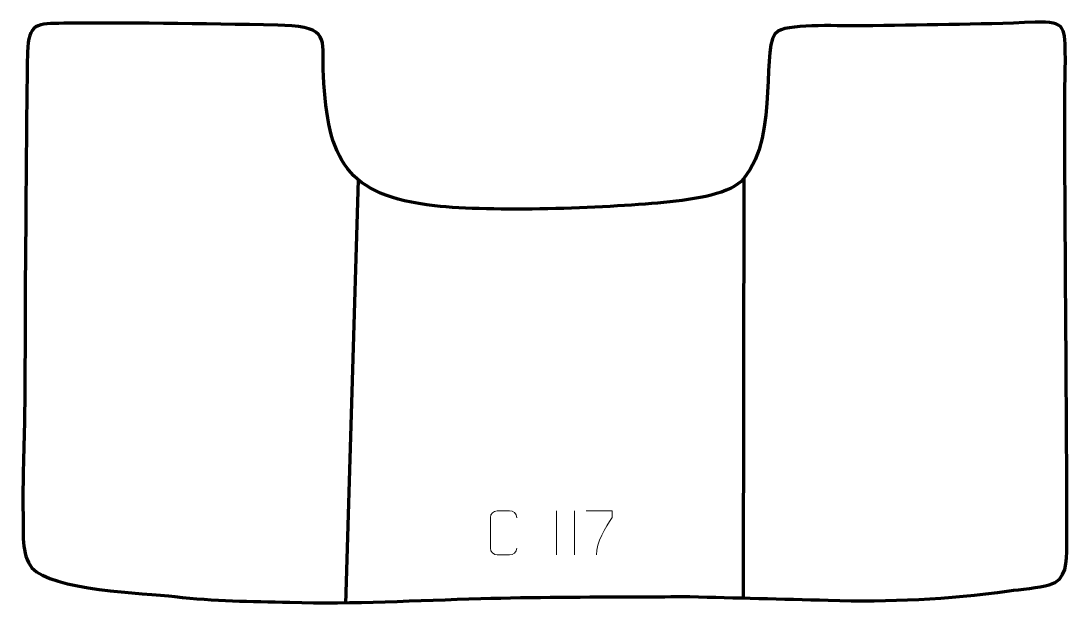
# Model space of a CAD drawing. Header units: millimetres. Extents: x 963 to 1554, y 197 to 527.
import ezdxf

# ---------------------------------------------------------------- set-up
doc = ezdxf.new("R2010")
doc.units = ezdxf.units.MM
doc.header["$MEASUREMENT"] = 0
doc.layers.add('layer 2', color=7, linetype='Continuous')
doc.layers.add('layer 3', color=7, linetype='Continuous')

msp = doc.modelspace()

# ---------------------------------------------------------------- linework, layer by layer
at = {"layer": 'layer 2', "color": 142, "lineweight": 158}
for points in [[(1371.5109, 437.5716), (1371.5109, 437.5716), (1371.1426, 200.4977), (1371.1426, 200.4977)], [(1153.8101, 436.9306), (1153.8101, 436.9306), (1146.5302, 197.1368), (1146.5302, 197.1368)]]:
    msp.add_open_spline(points, degree=3, dxfattribs=at)
at = {"layer": 'layer 3', "color": 242, "lineweight": 158}
msp.add_open_spline([(1341.0534, 201.2675), (1331.6101, 201.2263), (1322.1669, 201.185), (1312.7235, 201.1438), (1312.7235, 201.1438), (1282.7218, 201.0128), (1253.0507, 201.0283), (1223.0437, 200.1632), (1223.0437, 200.1632), (1187.3302, 199.1335), (1150.8264, 197.0142), (1115.2363, 198.0367), (1115.2363, 198.0367), (1092.7242, 198.6281), (1072.8399, 198.6647), (1050.2738, 201.2517), (1050.2738, 201.2517), (1032.6892, 203.1246), (980.495, 204.8718), (969.5141, 217.5737), (969.5141, 217.5737), (963.2922, 224.7709), (964.7268, 238.4586), (964.5228, 247.7579), (964.5228, 247.7579), (964.1082, 266.6579), (965.1427, 286.5505), (965.3573, 305.6165), (965.3573, 305.6165), (965.6889, 335.0623), (965.6103, 364.5117), (965.8619, 393.9588), (965.8619, 393.9588), (966.1987, 432.3317), (966.3408, 470.7004), (967.0326, 509.0699), (967.0326, 509.0699), (967.3303, 525.3788), (972.4633, 525.2101), (987.4673, 525.3582), (987.4673, 525.3582), (1029.6655, 525.646), (1074.1335, 525.21), (1116.2413, 524.0007), (1116.2413, 524.0007), (1138.1352, 522.1753), (1133.3003, 514.1628), (1134.0992, 495.7296), (1134.0992, 495.7296), (1136.7023, 448.2198), (1146.6609, 427.9321), (1197.1245, 422.1488), (1197.1245, 422.1488), (1229.7428, 418.593), (1291.583, 420.7147), (1326.203, 424.0644), (1326.203, 424.0644), (1345.1011, 425.893), (1364.2394, 428.8593), (1371.5109, 437.5716), (1371.5109, 437.5716), (1392.5322, 462.7575), (1380.0163, 514.7392), (1390.9736, 520.9777), (1390.9736, 520.9777), (1398.7236, 525.3901), (1427.7494, 523.7075), (1438.4283, 523.8771), (1438.4283, 523.8771), (1471.0257, 524.395), (1503.585, 524.6319), (1536.1661, 525.98), (1536.1661, 525.98), (1553.7728, 526.7197), (1553.0862, 522.5988), (1553.2013, 505.5707), (1553.2013, 505.5707), (1553.2456, 498.998), (1552.9731, 492.4269), (1552.8206, 485.8564), (1552.8206, 485.8564), (1552.9057, 400.5682), (1554.1024, 315.2948), (1554.0222, 230.002), (1554.0222, 230.002), (1554.0136, 220.9919), (1554.1749, 210.5703), (1544.034, 207.8172), (1544.034, 207.8172), (1538.5018, 206.3153), (1527.5949, 205.3526), (1521.4149, 204.5028), (1521.4149, 204.5028), (1486.1541, 199.6544), (1454.7143, 198.1841), (1419.1558, 199.197), (1419.1558, 199.197), (1393.1245, 199.9667), (1367.0874, 200.5911), (1341.0534, 201.2675)], degree=3, knots=[0, 0, 0, 0, 0.03846154, 0.03846154, 0.03846154, 0.03846154, 0.07692308, 0.07692308, 0.07692308, 0.07692308, 0.11538462, 0.11538462, 0.11538462, 0.11538462, 0.15384615, 0.15384615, 0.15384615, 0.15384615, 0.19230769, 0.19230769, 0.19230769, 0.19230769, 0.23076923, 0.23076923, 0.23076923, 0.23076923, 0.26923077, 0.26923077, 0.26923077, 0.26923077, 0.30769231, 0.30769231, 0.30769231, 0.30769231, 0.34615385, 0.34615385, 0.34615385, 0.34615385, 0.38461538, 0.38461538, 0.38461538, 0.38461538, 0.42307692, 0.42307692, 0.42307692, 0.42307692, 0.46153846, 0.46153846, 0.46153846, 0.46153846, 0.5, 0.5, 0.5, 0.5, 0.53846154, 0.53846154, 0.53846154, 0.53846154, 0.57692308, 0.57692308, 0.57692308, 0.57692308, 0.61538462, 0.61538462, 0.61538462, 0.61538462, 0.65384615, 0.65384615, 0.65384615, 0.65384615, 0.69230769, 0.69230769, 0.69230769, 0.69230769, 0.73076923, 0.73076923, 0.73076923, 0.73076923, 0.76923077, 0.76923077, 0.76923077, 0.76923077, 0.80769231, 0.80769231, 0.80769231, 0.80769231, 0.84615385, 0.84615385, 0.84615385, 0.84615385, 0.88461538, 0.88461538, 0.88461538, 0.88461538, 0.92307692, 0.92307692, 0.92307692, 0.92307692, 1, 1, 1, 1], dxfattribs=at)
at = {"layer": 'layer 3', "color": 250, "lineweight": 9}
for points, knots in [([(1243.3043, 228.6148), (1243.1645, 226.2914), (1241.4873, 224.8118), (1239.3396, 224.801), (1239.3396, 224.801), (1237.0077, 224.8014), (1234.6758, 224.8014), (1232.3443, 224.801), (1232.3443, 224.801), (1230.4193, 224.6956), (1228.4472, 226.5801), (1228.4584, 228.5974), (1228.4584, 228.5974), (1228.4588, 234.3675), (1228.4588, 240.1372), (1228.4584, 245.9065), (1228.4584, 245.9065), (1228.4626, 248.0446), (1230.2093, 249.7638), (1232.3617, 249.7503), (1232.3617, 249.7503), (1234.6874, 249.7503), (1237.0135, 249.7503), (1239.3396, 249.7503), (1239.3396, 249.7503), (1241.2862, 249.7858), (1243.2776, 248.2943), (1243.3043, 245.8567)], [0, 0, 0, 0, 0.125, 0.125, 0.125, 0.125, 0.25, 0.25, 0.25, 0.25, 0.375, 0.375, 0.375, 0.375, 0.5, 0.5, 0.5, 0.5, 0.625, 0.625, 0.625, 0.625, 0.75, 0.75, 0.75, 0.75, 1, 1, 1, 1]), ([(1282.4732, 249.7531), (1282.4732, 249.7531), (1297.2893, 249.7531), (1297.2893, 249.7531), (1297.2893, 249.7531), (1297.289, 248.5035), (1297.289, 247.2539), (1297.2893, 246.0041), (1297.2893, 246.0041), (1293.2949, 240.007), (1288.3797, 232.1734), (1288.3797, 224.7946)], [0, 0, 0, 0, 0.25, 0.25, 0.25, 0.25, 0.5, 0.5, 0.5, 0.5, 1, 1, 1, 1])]:
    msp.add_open_spline(points, degree=3, knots=knots, dxfattribs=at)
for points in [[(1265.8813, 249.7609), (1265.8813, 249.7609), (1265.8813, 224.7868), (1265.8813, 224.7868)], [(1275.8813, 249.7609), (1275.8813, 249.7609), (1275.8813, 224.7868), (1275.8813, 224.7868)]]:
    msp.add_open_spline(points, degree=3, dxfattribs=at)

doc.saveas('drawing.dxf')
